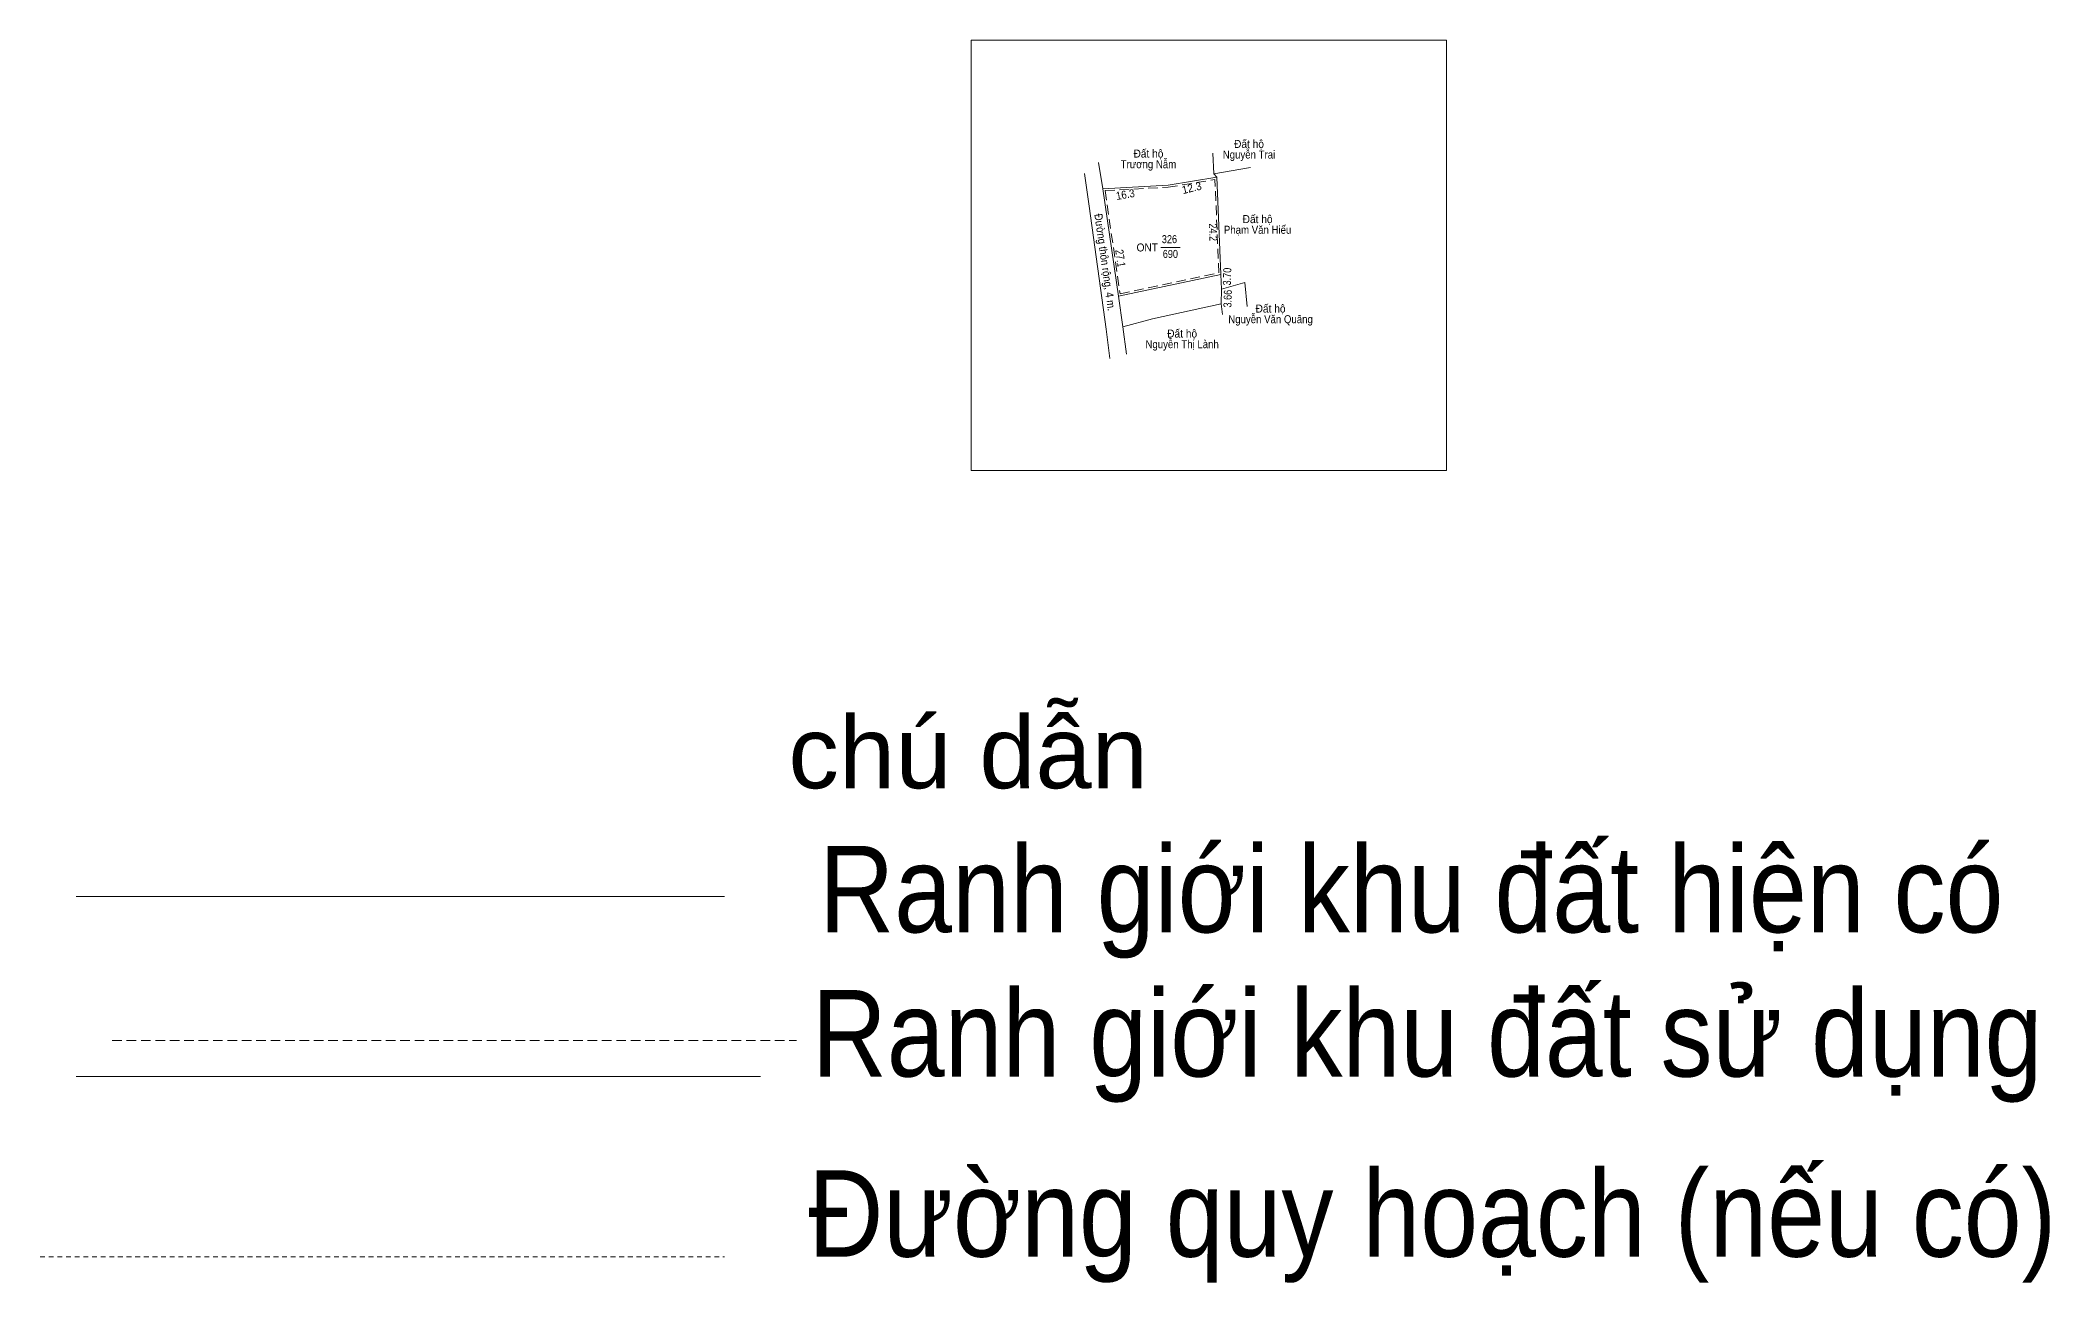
# Model space of a CAD drawing. Header units: metres. Extents: x 548773 to 549635, y 1838168 to 1838487.
# Drawn here: x 548773 to 549275, y 1838168 to 1838478 of the extents above; entities that cross this region are included whole.
import ezdxf
from ezdxf.enums import TextEntityAlignment as Align

# ---------------------------------------------------------------- set-up
doc = ezdxf.new("R2010")
doc.units = ezdxf.units.M
doc.header["$LTSCALE"] = 0.8
doc.linetypes.add('MEDIUM_DASHED', pattern=[4.5, 3, -1.5])
doc.linetypes.add('SHORT_DASHED', pattern=[2.7, 1.5, -1.2])
for name, color, linetype, lineweight in [('17', 7, 'MEDIUM_DASHED', 13), ('20', 7, 'SHORT_DASHED', 13), ('45', 7, 'Continuous', 13), ('63', 7, 'Continuous', 13)]:
    doc.layers.add(name, color=color, linetype=linetype, lineweight=lineweight)

msp = doc.modelspace()

# ---------------------------------------------------------------- linework, layer by layer
at = {"layer": '17'}
for p, q in [((549039.18, 1838440.32), (549042.93, 1838414.55)), ((549067.62, 1838419.8), (549066.62, 1838443.07)), ((549042.93, 1838414.55), (549067.62, 1838419.8))]:
    msp.add_line(p, q, dxfattribs=at)
at = {"layer": '17', "linetype": 'Continuous'}
msp.add_lwpolyline([(549005.74, 1838477.88), (549124.54, 1838477.88), (549124.54, 1838370.38), (549005.74, 1838370.38)], close=True, dxfattribs=at)
at = {"layer": '17'}
msp.add_lwpolyline([(549039.18, 1838440.32), (549054.92, 1838441.16), (549066.62, 1838443.07)], dxfattribs=at)
at = {"layer": '17', "linetype": 'Continuous'}
msp.add_lwpolyline([(549053.07, 1838426.12), (549057.91, 1838426.12), (549057.8, 1838426.12)], dxfattribs=at)
at = {"layer": '20'}
msp.add_line((548773.04, 1838174.05), (548944.04, 1838174.05), dxfattribs=at)
at = {"layer": '45'}
for p, q in [((549038.61, 1838440.79), (549037.57, 1838447.3)), ((549066.11, 1838449.63), (549066.39, 1838444.49)), ((549075.55, 1838446.06), (549066.39, 1838444.49)), ((549035.17, 1838436.46), (549034.07, 1838444.6)), ((549038.61, 1838440.79), (549054.91, 1838441.66)), ((549038.61, 1838440.79), (549042.52, 1838413.95)), ((549054.91, 1838441.66), (549067.1, 1838443.65)), ((549039.47, 1838405.73), (549035.17, 1838436.46)), ((549042.52, 1838413.95), (549068.14, 1838419.4)), ((549068.14, 1838419.4), (549068.3, 1838415.7)), ((549068.3, 1838415.7), (549068.19, 1838412.04)), ((549074.07, 1838417.35), (549068.3, 1838415.7)), ((549074.07, 1838417.35), (549074.66, 1838411.4)), ((549042.52, 1838413.95), (549043.63, 1838406.33)), ((549068.19, 1838412.04), (549068.51, 1838409.38)), ((549040.37, 1838398.4), (549039.47, 1838405.73)), ((549043.63, 1838406.33), (549044.56, 1838399.5))]:
    msp.add_line(p, q, dxfattribs=at)
for points in [[(549068.14, 1838419.4), (549067.1, 1838443.65), (549066.39, 1838444.49)], [(549068.19, 1838412.04), (549051.05, 1838408.28), (549043.63, 1838406.33)]]:
    msp.add_lwpolyline(points, dxfattribs=at)
at = {"layer": '63'}
for p, q in [((548782.04, 1838264.05), (548944.04, 1838264.05)), ((548782.04, 1838219.05), (548953.04, 1838219.05))]:
    msp.add_line(p, q, dxfattribs=at)
at = {"layer": '63', "linetype": 'MEDIUM_DASHED'}
msp.add_line((548791.04, 1838228.05), (548962.04, 1838228.05), dxfattribs=at)

# ---------------------------------------------------------------- texts
at = {"layer": '17'}
for s, width, p in [('ONT', 0.95, (549049.725, 1838425.12)), ('326', 0.85, (549055.26, 1838427.19)), ('690', 0.85, (549055.495, 1838423.5))]:
    msp.add_text(s, height=2, dxfattribs=dict(at, width=width)).set_placement(p, align=Align.CENTER)
at = {"layer": '20', "width": 0.9}
for s, p in [('Ranh giới khu đất hiện có ', (549119.31, 1838255.05)), ('Ranh giới khu đất sử dụng', (549119.655, 1838219.05)), ('Đường quy hoạch (nếu có)', (549120.935, 1838174.05))]:
    msp.add_text(s, height=21.6, dxfattribs=at).set_placement(p, align=Align.CENTER)
at = {"layer": '45'}
for s, width, p in [('Đất hộ', 0.95, (549050.015, 1838448.57)), ('Nguyễn Trai', 0.9, (549075.14, 1838448.32)), ('Đất hộ', 0.95, (549075.145, 1838450.98)), ('Trương Nẫm', 0.9, (549050.01, 1838445.91)), ('Phạm Văn Hiếu', 0.9, (549077.295, 1838429.54)), ('Đất hộ', 0.95, (549077.295, 1838432.2)), ('Nguyễn Văn Quãng', 0.9, (549080.53, 1838407.2)), ('Đất hộ', 0.95, (549080.535, 1838409.86)), ('Đất hộ', 0.95, (549058.435, 1838403.62)), ('Nguyễn Thị Lành', 0.9, (549058.43, 1838400.96))]:
    msp.add_text(s, height=2, dxfattribs=dict(at, width=width)).set_placement(p, align=Align.CENTER)
for s, rotation, width, p in [('16.3', 9.803, 0.9, (549044.3947, 1838438.3634)), ('12.3', 13.699, 0.95, (549061.0632, 1838440.0285)), ('Đường thôn rộng, 4 m.', 277.966, 0.9, (549038.1797, 1838422.2986)), ('24.2', 272.048, 0.85, (549065.1815, 1838429.8907)), ('27.1', 278.146, 0.85, (549042.0232, 1838423.2717)), ('3.70', 88.279, 0.85, (549070.6685, 1838418.82)), ('3.66', 88.279, 0.85, (549070.7984, 1838413.305))]:
    msp.add_text(s, height=2, rotation=rotation, dxfattribs=dict(at, width=width)).set_placement(p, align=Align.CENTER)
at = {"layer": '63', "width": 1.05}
msp.add_text('chú dẫn', height=17.98, dxfattribs=at).set_placement((549004.945, 1838291.05), align=Align.CENTER)

doc.saveas('drawing.dxf')
